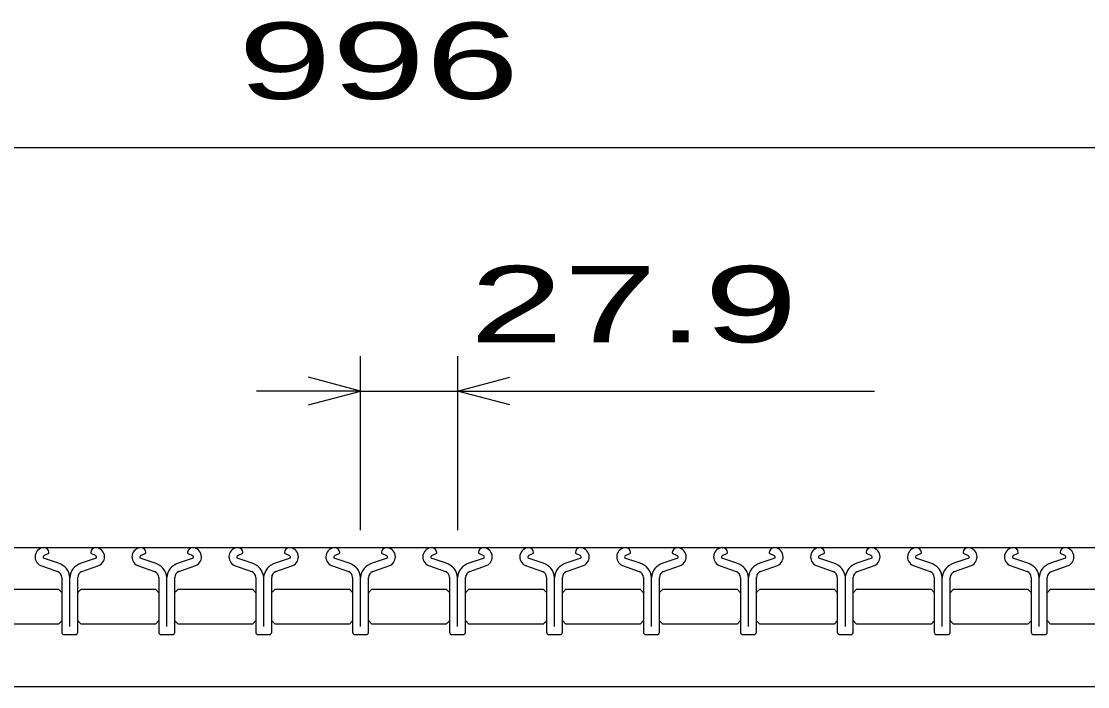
# Model space of a CAD drawing. Units: millimetres, scale not verified. Extents: x -1820 to 1724, y -1285 to 1059.
# Drawn here: x -1039.4 to -732.5, y -416 to -224.7 of the extents above; entities that cross this region are included whole.
import ezdxf
from ezdxf.enums import TextEntityAlignment as Align

# ---------------------------------------------------------------- set-up
doc = ezdxf.new("R2010")
doc.units = ezdxf.units.MM
doc.header["$LTSCALE"] = 10
doc.layers.add('16', color=3, linetype='Continuous', lineweight=25)
doc.layers.add('22', color=2, linetype='Continuous', lineweight=25)
doc.styles.add('ベクトル', font='')
doc.styles.get('ベクトル').set_extended_font_data('ベクトル')

msp = doc.modelspace()

# ---------------------------------------------------------------- linework, layer by layer
at = {"layer": '16'}
for p, q in [((-1426, -376), (-430, -376)), ((-1031.42, -377.61), (-1031.42, -377.38)), ((-1019.4, -377.38), (-1019.4, -377.61)), ((-1003.52, -377.61), (-1003.52, -377.38)), ((-991.5, -377.38), (-991.5, -377.61)), ((-975.62, -377.61), (-975.62, -377.38)), ((-963.6, -377.38), (-963.6, -377.61)), ((-947.72, -377.61), (-947.72, -377.38)), ((-935.7, -377.38), (-935.7, -377.61)), ((-919.82, -377.61), (-919.82, -377.38)), ((-907.8, -377.38), (-907.8, -377.61)), ((-891.92, -377.61), (-891.92, -377.38)), ((-879.9, -377.38), (-879.9, -377.61)), ((-864.02, -377.61), (-864.02, -377.38)), ((-852, -377.38), (-852, -377.61)), ((-836.12, -377.61), (-836.12, -377.38)), ((-824.1, -377.38), (-824.1, -377.61)), ((-808.22, -377.61), (-808.22, -377.38)), ((-796.2, -377.38), (-796.2, -377.61)), ((-780.32, -377.61), (-780.32, -377.38)), ((-768.3, -377.38), (-768.3, -377.61)), ((-752.42, -377.61), (-752.42, -377.38)), ((-740.4, -377.38), (-740.4, -377.61)), ((-1028.7, -380.53), (-1033.02, -379.01)), ((-1032.86, -378.31), (-1031.42, -377.61)), ((-1017.8, -379.01), (-1022.12, -380.53)), ((-1019.4, -377.61), (-1017.96, -378.31)), ((-1000.8, -380.53), (-1005.12, -379.01)), ((-1004.96, -378.31), (-1003.52, -377.61)), ((-989.9, -379.01), (-994.22, -380.53)), ((-991.5, -377.61), (-990.06, -378.31)), ((-972.9, -380.53), (-977.22, -379.01)), ((-977.06, -378.31), (-975.62, -377.61)), ((-962, -379.01), (-966.32, -380.53)), ((-963.6, -377.61), (-962.16, -378.31)), ((-945, -380.53), (-949.32, -379.01)), ((-949.16, -378.31), (-947.72, -377.61)), ((-934.1, -379.01), (-938.42, -380.53)), ((-935.7, -377.61), (-934.26, -378.31)), ((-917.1, -380.53), (-921.42, -379.01)), ((-921.26, -378.31), (-919.82, -377.61)), ((-906.2, -379.01), (-910.52, -380.53)), ((-907.8, -377.61), (-906.36, -378.31)), ((-889.2, -380.53), (-893.52, -379.01)), ((-893.36, -378.31), (-891.92, -377.61)), ((-878.3, -379.01), (-882.62, -380.53)), ((-879.9, -377.61), (-878.46, -378.31)), ((-861.3, -380.53), (-865.62, -379.01)), ((-865.46, -378.31), (-864.02, -377.61)), ((-850.4, -379.01), (-854.72, -380.53)), ((-852, -377.61), (-850.56, -378.31)), ((-833.4, -380.53), (-837.72, -379.01)), ((-837.56, -378.31), (-836.12, -377.61)), ((-822.5, -379.01), (-826.82, -380.53)), ((-824.1, -377.61), (-822.66, -378.31)), ((-805.5, -380.53), (-809.82, -379.01)), ((-809.66, -378.31), (-808.22, -377.61)), ((-794.6, -379.01), (-798.92, -380.53)), ((-796.2, -377.61), (-794.76, -378.31)), ((-777.6, -380.53), (-781.92, -379.01)), ((-781.76, -378.31), (-780.32, -377.61)), ((-766.7, -379.01), (-771.02, -380.53)), ((-768.3, -377.61), (-766.86, -378.31)), ((-749.7, -380.53), (-754.02, -379.01)), ((-753.86, -378.31), (-752.42, -377.61)), ((-738.8, -379.01), (-743.12, -380.53)), ((-740.4, -377.61), (-738.96, -378.31)), ((-1033.78, -381.18), (-1028.91, -382.89)), ((-1021.91, -382.89), (-1017.04, -381.18)), ((-1005.88, -381.18), (-1001.01, -382.89)), ((-994.01, -382.89), (-989.14, -381.18)), ((-977.98, -381.18), (-973.11, -382.89)), ((-966.11, -382.89), (-961.24, -381.18)), ((-950.08, -381.18), (-945.21, -382.89)), ((-938.21, -382.89), (-933.34, -381.18)), ((-922.18, -381.18), (-917.31, -382.89)), ((-910.31, -382.89), (-905.44, -381.18)), ((-894.28, -381.18), (-889.41, -382.89)), ((-882.41, -382.89), (-877.54, -381.18)), ((-866.38, -381.18), (-861.51, -382.89)), ((-854.51, -382.89), (-849.64, -381.18)), ((-838.48, -381.18), (-833.61, -382.89)), ((-826.61, -382.89), (-821.74, -381.18)), ((-810.58, -381.18), (-805.71, -382.89)), ((-798.71, -382.89), (-793.84, -381.18)), ((-782.68, -381.18), (-777.81, -382.89)), ((-770.81, -382.89), (-765.94, -381.18)), ((-754.78, -381.18), (-749.91, -382.89)), ((-742.91, -382.89), (-738.04, -381.18)), ((-1027.71, -384.59), (-1027.71, -400.31)), ((-1025.4, -398.71), (-1025.4, -384.64)), ((-1023.11, -400.31), (-1023.11, -384.59)), ((-999.81, -384.59), (-999.81, -400.31)), ((-997.5, -398.71), (-997.5, -384.64)), ((-995.21, -400.31), (-995.21, -384.59)), ((-971.91, -384.59), (-971.91, -400.31)), ((-969.6, -398.71), (-969.6, -384.64)), ((-967.31, -400.31), (-967.31, -384.59)), ((-944.01, -384.59), (-944.01, -400.31)), ((-941.7, -398.71), (-941.7, -384.64)), ((-939.41, -400.31), (-939.41, -384.59)), ((-916.11, -384.59), (-916.11, -400.31)), ((-913.8, -398.71), (-913.8, -384.64)), ((-911.51, -400.31), (-911.51, -384.59)), ((-888.21, -384.59), (-888.21, -400.31)), ((-885.9, -398.71), (-885.9, -384.64)), ((-883.61, -400.31), (-883.61, -384.59)), ((-860.31, -384.59), (-860.31, -400.31)), ((-858, -398.71), (-858, -384.64)), ((-855.71, -400.31), (-855.71, -384.59)), ((-832.41, -384.59), (-832.41, -400.31)), ((-830.1, -398.71), (-830.1, -384.64)), ((-827.81, -400.31), (-827.81, -384.59)), ((-804.51, -384.59), (-804.51, -400.31)), ((-802.2, -398.71), (-802.2, -384.64)), ((-799.91, -400.31), (-799.91, -384.59)), ((-776.61, -384.59), (-776.61, -400.31)), ((-774.3, -398.71), (-774.3, -384.64)), ((-772.01, -400.31), (-772.01, -384.59)), ((-748.71, -384.59), (-748.71, -400.31)), ((-746.4, -398.71), (-746.4, -384.64)), ((-744.11, -400.31), (-744.11, -384.59)), ((-1050.05, -388), (-1028.65, -388)), ((-1028.65, -388), (-1027.65, -389)), ((-1023.15, -389), (-1022.15, -388)), ((-1022.15, -388), (-1000.75, -388)), ((-1000.75, -388), (-999.75, -389)), ((-995.25, -389), (-994.25, -388)), ((-994.25, -388), (-972.85, -388)), ((-972.85, -388), (-971.85, -389)), ((-967.35, -389), (-966.35, -388)), ((-966.35, -388), (-944.95, -388)), ((-944.95, -388), (-943.95, -389)), ((-939.45, -389), (-938.45, -388)), ((-938.45, -388), (-917.05, -388)), ((-917.05, -388), (-916.05, -389)), ((-911.55, -389), (-910.55, -388)), ((-910.55, -388), (-889.15, -388)), ((-889.15, -388), (-888.15, -389)), ((-883.65, -389), (-882.65, -388)), ((-882.65, -388), (-861.25, -388)), ((-861.25, -388), (-860.25, -389)), ((-855.75, -389), (-854.75, -388)), ((-854.75, -388), (-833.35, -388)), ((-833.35, -388), (-832.35, -389)), ((-827.85, -389), (-826.85, -388)), ((-826.85, -388), (-805.45, -388)), ((-805.45, -388), (-804.45, -389)), ((-799.95, -389), (-798.95, -388)), ((-798.95, -388), (-777.55, -388)), ((-777.55, -388), (-776.55, -389)), ((-772.05, -389), (-771.05, -388)), ((-771.05, -388), (-749.65, -388)), ((-749.65, -388), (-748.65, -389)), ((-744.15, -389), (-743.15, -388)), ((-743.15, -388), (-721.75, -388)), ((-1028.65, -398), (-1050.05, -398)), ((-1027.65, -397), (-1028.65, -398)), ((-1022.15, -398), (-1023.15, -397)), ((-1000.75, -398), (-1022.15, -398)), ((-999.75, -397), (-1000.75, -398)), ((-994.25, -398), (-995.25, -397)), ((-972.85, -398), (-994.25, -398)), ((-971.85, -397), (-972.85, -398)), ((-966.35, -398), (-967.35, -397)), ((-944.95, -398), (-966.35, -398)), ((-943.95, -397), (-944.95, -398)), ((-938.45, -398), (-939.45, -397)), ((-917.05, -398), (-938.45, -398)), ((-916.05, -397), (-917.05, -398)), ((-910.55, -398), (-911.55, -397)), ((-889.15, -398), (-910.55, -398)), ((-888.15, -397), (-889.15, -398)), ((-882.65, -398), (-883.65, -397)), ((-861.25, -398), (-882.65, -398)), ((-860.25, -397), (-861.25, -398)), ((-854.75, -398), (-855.75, -397)), ((-833.35, -398), (-854.75, -398)), ((-832.35, -397), (-833.35, -398)), ((-826.85, -398), (-827.85, -397)), ((-805.45, -398), (-826.85, -398)), ((-804.45, -397), (-805.45, -398)), ((-798.95, -398), (-799.95, -397)), ((-777.55, -398), (-798.95, -398)), ((-776.55, -397), (-777.55, -398)), ((-771.05, -398), (-772.05, -397)), ((-749.65, -398), (-771.05, -398)), ((-748.65, -397), (-749.65, -398)), ((-743.15, -398), (-744.15, -397)), ((-721.75, -398), (-743.15, -398)), ((-1027.01, -401.01), (-1023.81, -401.01)), ((-999.11, -401.01), (-995.91, -401.01)), ((-971.21, -401.01), (-968.01, -401.01)), ((-943.31, -401.01), (-940.11, -401.01)), ((-915.41, -401.01), (-912.21, -401.01)), ((-887.51, -401.01), (-884.31, -401.01)), ((-859.61, -401.01), (-856.41, -401.01)), ((-831.71, -401.01), (-828.51, -401.01)), ((-803.81, -401.01), (-800.61, -401.01)), ((-775.91, -401.01), (-772.71, -401.01)), ((-748.01, -401.01), (-744.81, -401.01)), ((-1426, -416), (-430, -416))]:
    msp.add_line(p, q, dxfattribs=at)
for centre, radius, start, end in [((-1032.71, -378.7), 2.7, 90.98, 246.68), ((-1032.87, -377.45), 1.45, 2.5, 85.55), ((-1017.95, -377.45), 1.45, 94.45, 177.5), ((-1018.11, -378.7), 2.7, 293.32, 89.02), ((-1004.81, -378.7), 2.7, 90.98, 246.68), ((-1004.97, -377.45), 1.45, 2.5, 85.55), ((-990.05, -377.45), 1.45, 94.45, 177.5), ((-990.21, -378.7), 2.7, 293.32, 89.02), ((-976.91, -378.7), 2.7, 90.98, 246.68), ((-977.07, -377.45), 1.45, 2.5, 85.55), ((-962.15, -377.45), 1.45, 94.45, 177.5), ((-962.31, -378.7), 2.7, 293.32, 89.02), ((-949.01, -378.7), 2.7, 90.98, 246.68), ((-949.17, -377.45), 1.45, 2.5, 85.55), ((-934.25, -377.45), 1.45, 94.45, 177.5), ((-934.41, -378.7), 2.7, 293.32, 89.02), ((-921.11, -378.7), 2.7, 90.98, 246.68), ((-921.27, -377.45), 1.45, 2.5, 85.55), ((-906.35, -377.45), 1.45, 94.45, 177.5), ((-906.51, -378.7), 2.7, 293.32, 89.02), ((-893.21, -378.7), 2.7, 90.98, 246.68), ((-893.37, -377.45), 1.45, 2.5, 85.55), ((-878.45, -377.45), 1.45, 94.45, 177.5), ((-878.61, -378.7), 2.7, 293.32, 89.02), ((-865.31, -378.7), 2.7, 90.98, 246.68), ((-865.47, -377.45), 1.45, 2.5, 85.55), ((-850.55, -377.45), 1.45, 94.45, 177.5), ((-850.71, -378.7), 2.7, 293.32, 89.02), ((-837.41, -378.7), 2.7, 90.98, 246.68), ((-837.57, -377.45), 1.45, 2.5, 85.55), ((-822.65, -377.45), 1.45, 94.45, 177.5), ((-822.81, -378.7), 2.7, 293.32, 89.02), ((-809.51, -378.7), 2.7, 90.98, 246.68), ((-809.67, -377.45), 1.45, 2.5, 85.55), ((-794.75, -377.45), 1.45, 94.45, 177.5), ((-794.91, -378.7), 2.7, 293.32, 89.02), ((-781.61, -378.7), 2.7, 90.98, 246.68), ((-781.77, -377.45), 1.45, 2.5, 85.55), ((-766.85, -377.45), 1.45, 94.45, 177.5), ((-767.01, -378.7), 2.7, 293.32, 89.02), ((-753.71, -378.7), 2.7, 90.98, 246.68), ((-753.87, -377.45), 1.45, 2.5, 85.55), ((-738.95, -377.45), 1.45, 94.45, 177.5), ((-739.11, -378.7), 2.7, 293.32, 89.02), ((-1032.69, -378.72), 0.44, 111.91, 222.33), ((-1029.99, -384.94), 4.6, 3.78, 73.7), ((-1020.83, -384.94), 4.6, 106.3, 176.22), ((-1018.13, -378.72), 0.44, 317.67, 68.09), ((-1004.79, -378.72), 0.44, 111.91, 222.33), ((-1002.09, -384.94), 4.6, 3.78, 73.7), ((-992.93, -384.94), 4.6, 106.3, 176.22), ((-990.23, -378.72), 0.44, 317.67, 68.09), ((-976.89, -378.72), 0.44, 111.91, 222.33), ((-974.19, -384.94), 4.6, 3.78, 73.7), ((-965.03, -384.94), 4.6, 106.3, 176.22), ((-962.33, -378.72), 0.44, 317.67, 68.09), ((-948.99, -378.72), 0.44, 111.91, 222.33), ((-946.29, -384.94), 4.6, 3.78, 73.7), ((-937.13, -384.94), 4.6, 106.3, 176.22), ((-934.43, -378.72), 0.44, 317.67, 68.09), ((-921.09, -378.72), 0.44, 111.91, 222.33), ((-918.39, -384.94), 4.6, 3.78, 73.7), ((-909.23, -384.94), 4.6, 106.3, 176.22), ((-906.53, -378.72), 0.44, 317.67, 68.09), ((-893.19, -378.72), 0.44, 111.91, 222.33), ((-890.49, -384.94), 4.6, 3.78, 73.7), ((-881.33, -384.94), 4.6, 106.3, 176.22), ((-878.63, -378.72), 0.44, 317.67, 68.09), ((-865.29, -378.72), 0.44, 111.91, 222.33), ((-862.59, -384.94), 4.6, 3.78, 73.7), ((-853.43, -384.94), 4.6, 106.3, 176.22), ((-850.73, -378.72), 0.44, 317.67, 68.09), ((-837.39, -378.72), 0.44, 111.91, 222.33), ((-834.69, -384.94), 4.6, 3.78, 73.7), ((-825.53, -384.94), 4.6, 106.3, 176.22), ((-822.83, -378.72), 0.44, 317.67, 68.09), ((-809.49, -378.72), 0.44, 111.91, 222.33), ((-806.79, -384.94), 4.6, 3.78, 73.7), ((-797.63, -384.94), 4.6, 106.3, 176.22), ((-794.93, -378.72), 0.44, 317.67, 68.09), ((-781.59, -378.72), 0.44, 111.91, 222.33), ((-778.89, -384.94), 4.6, 3.78, 73.7), ((-769.73, -384.94), 4.6, 106.3, 176.22), ((-767.03, -378.72), 0.44, 317.67, 68.09), ((-753.69, -378.72), 0.44, 111.91, 222.33), ((-750.99, -384.94), 4.6, 3.78, 73.7), ((-741.83, -384.94), 4.6, 106.3, 176.22), ((-739.13, -378.72), 0.44, 317.67, 68.09), ((-1029.51, -384.59), 1.8, 0, 70.58), ((-1021.31, -384.59), 1.8, 109.42, 180), ((-1001.61, -384.59), 1.8, 0, 70.58), ((-993.41, -384.59), 1.8, 109.42, 180), ((-973.71, -384.59), 1.8, 0, 70.58), ((-965.51, -384.59), 1.8, 109.42, 180), ((-945.81, -384.59), 1.8, 0, 70.58), ((-937.61, -384.59), 1.8, 109.42, 180), ((-917.91, -384.59), 1.8, 0, 70.58), ((-909.71, -384.59), 1.8, 109.42, 180), ((-890.01, -384.59), 1.8, 0, 70.58), ((-881.81, -384.59), 1.8, 109.42, 180), ((-862.11, -384.59), 1.8, 0, 70.58), ((-853.91, -384.59), 1.8, 109.42, 180), ((-834.21, -384.59), 1.8, 0, 70.58), ((-826.01, -384.59), 1.8, 109.42, 180), ((-806.31, -384.59), 1.8, 0, 70.58), ((-798.11, -384.59), 1.8, 109.42, 180), ((-778.41, -384.59), 1.8, 0, 70.58), ((-770.21, -384.59), 1.8, 109.42, 180), ((-750.51, -384.59), 1.8, 0, 70.58), ((-742.31, -384.59), 1.8, 109.42, 180), ((-1027.01, -400.31), 0.7, 180, 270), ((-1023.81, -400.31), 0.7, 270, 0), ((-999.11, -400.31), 0.7, 180, 270), ((-995.91, -400.31), 0.7, 270, 0), ((-971.21, -400.31), 0.7, 180, 270), ((-968.01, -400.31), 0.7, 270, 0), ((-943.31, -400.31), 0.7, 180, 270), ((-940.11, -400.31), 0.7, 270, 0), ((-915.41, -400.31), 0.7, 180, 270), ((-912.21, -400.31), 0.7, 270, 0), ((-887.51, -400.31), 0.7, 180, 270), ((-884.31, -400.31), 0.7, 270, 0), ((-859.61, -400.31), 0.7, 180, 270), ((-856.41, -400.31), 0.7, 270, 0), ((-831.71, -400.31), 0.7, 180, 270), ((-828.51, -400.31), 0.7, 270, 0), ((-803.81, -400.31), 0.7, 180, 270), ((-800.61, -400.31), 0.7, 270, 0), ((-775.91, -400.31), 0.7, 180, 270), ((-772.71, -400.31), 0.7, 270, 0), ((-748.01, -400.31), 0.7, 180, 270), ((-744.81, -400.31), 0.7, 270, 0)]:
    msp.add_arc(centre, radius, start, end, dxfattribs=at)
at = {"layer": '22', "color": 4}
for p, q in [((-1426, -261), (-430, -261)), ((-941.7, -371), (-941.7, -321)), ((-913.8, -321), (-913.8, -371)), ((-941.7, -331), (-956.7, -327)), ((-913.8, -331), (-898.8, -327)), ((-941.7, -331), (-971.7, -331)), ((-956.7, -335), (-941.7, -331)), ((-941.7, -331), (-913.8, -331)), ((-898.8, -335), (-913.8, -331)), ((-913.8, -331), (-793.8, -331))]:
    msp.add_line(p, q, dxfattribs=at)

# ---------------------------------------------------------------- texts
at = {"layer": '22', "style": 'ベクトル', "width": 1.65}
for s, p in [(' 996 ', (-990.5, -236)), (' 27.9 ', (-923.8, -306))]:
    msp.add_text(s, height=21.99, dxfattribs=at).set_placement(p, align=Align.MIDDLE_LEFT)

doc.saveas('drawing.dxf')
